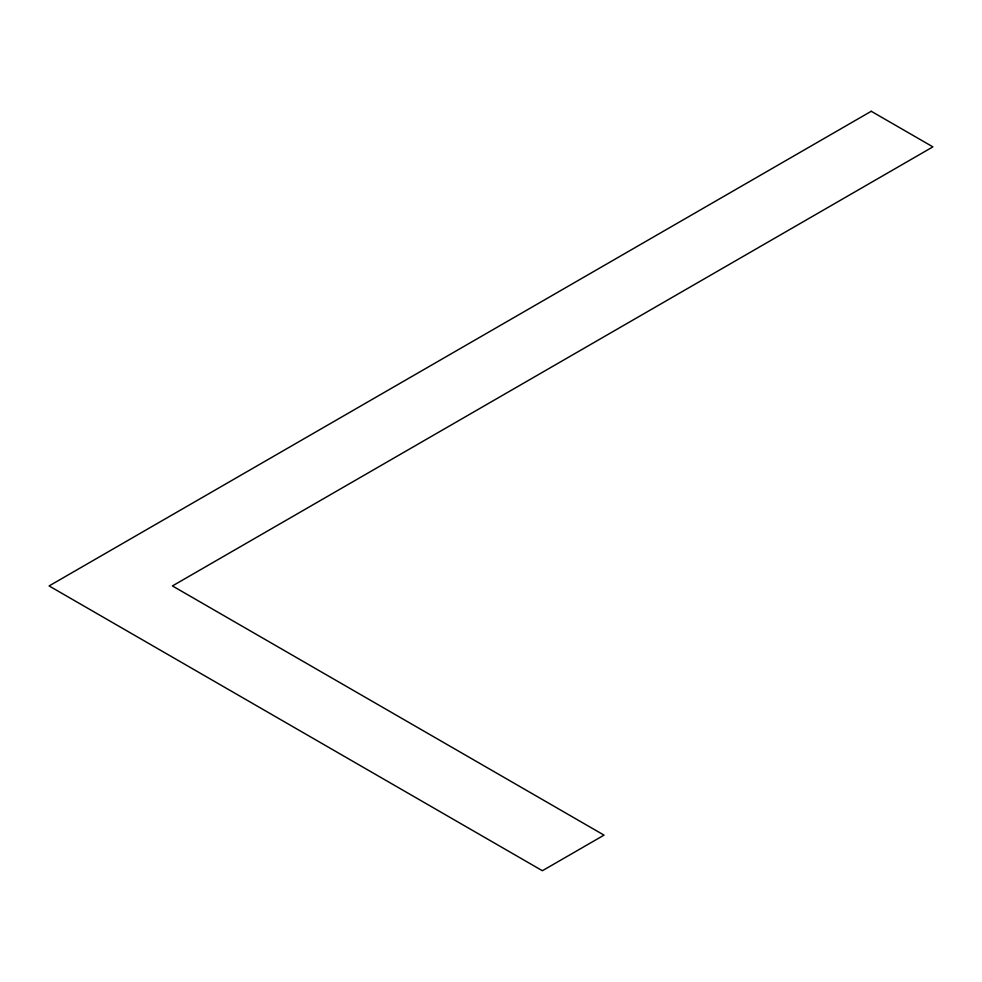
<?xml version="1.0" encoding="UTF-8"?>
<svg xmlns="http://www.w3.org/2000/svg" width="982" height="982" viewBox="0 0 982 982"><rect width="100%" height="100%" fill="white"/><g stroke="black" fill="none" stroke-linecap="round" stroke-linejoin="round"><path stroke-width="1.47" d="M871.243 111.273L49.1 585.935L542.383 870.727L604.04 835.13L172.427 585.935L932.9 146.87L871.243 111.273"/></g></svg>
